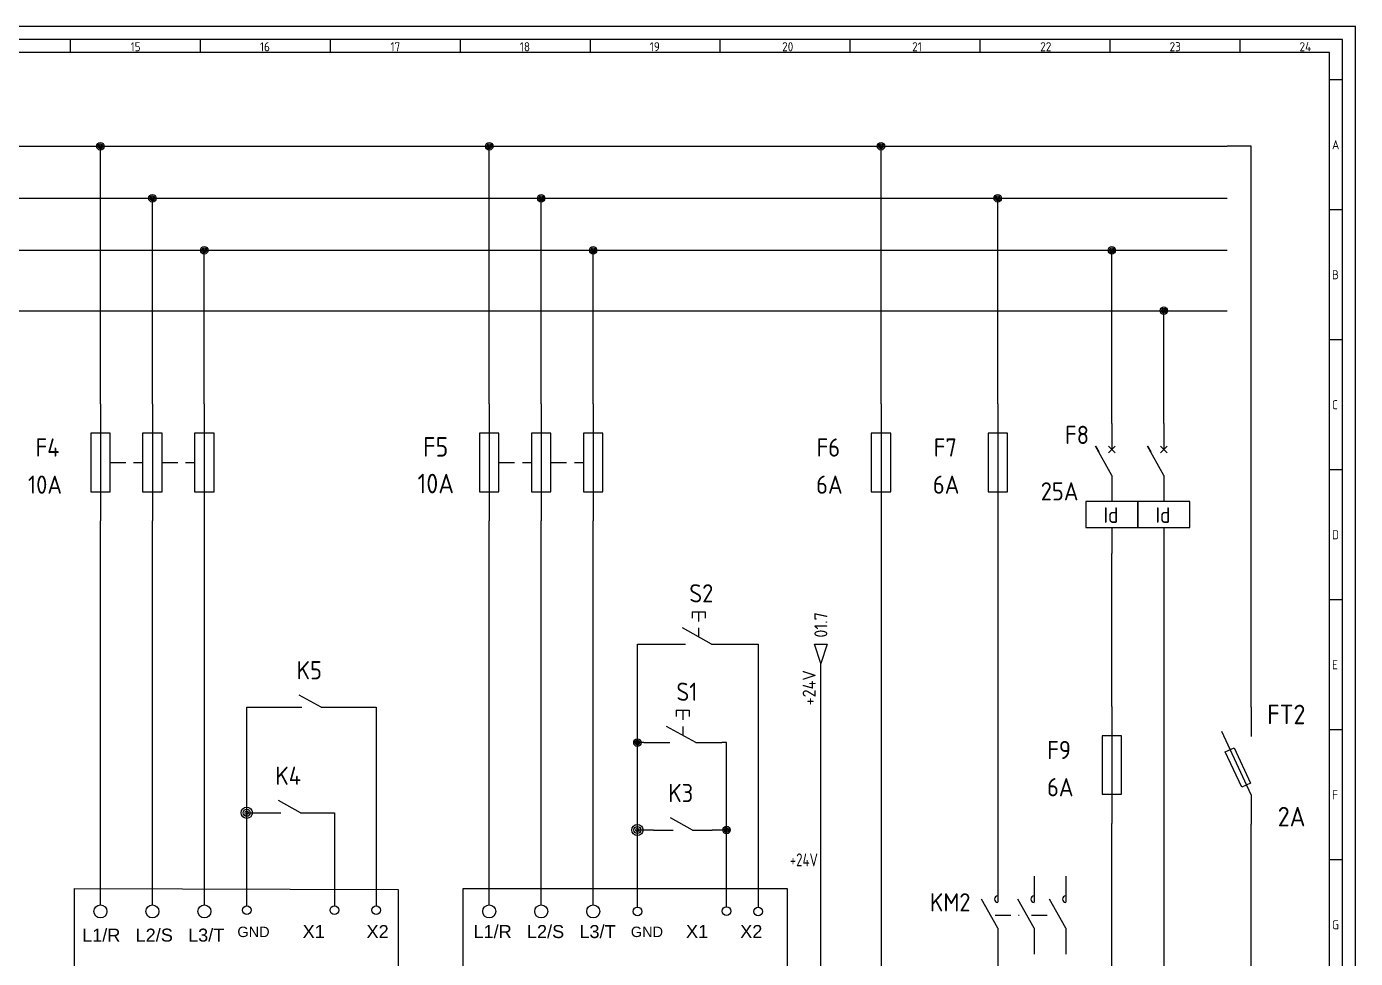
# Model space of a CAD drawing. Header units: millimetres. Extents: x 0 to 1189, y 5 to 846.
# Drawn here: x 678 to 1189, y 488 to 846 of the extents above; entities that cross this region are included whole.
import ezdxf
from ezdxf.enums import TextEntityAlignment as Align

# ---------------------------------------------------------------- set-up
doc = ezdxf.new("R2010")
doc.units = ezdxf.units.MM
doc.header["$LTSCALE"] = 12
doc.linetypes.add('DASHED', pattern=[0.75, 0.5, -0.25])
for name, color, linetype in [('035', 5, 'Continuous'), ('07', 7, 'Continuous'), ('DESC', 7, 'Continuous'), ('DESCCHILD', 7, 'Continuous'), ('LINK', 9, 'DASHED'), ('MISC', 7, 'Continuous'), ('RED_2.5mm^2', 1, 'Continuous'), ('SYMS', 7, 'Continuous'), ('TAGS', 7, 'Continuous'), ('WIRENO', 7, 'Continuous'), ('WIREREF_DEST', 7, 'Continuous'), ('XREF', 7, 'Continuous')]:
    doc.layers.add(name, color=color, linetype=linetype)
doc.styles.add('ISO Proportional', font='isocp.shx')
doc.styles.add('WD_IEC', font='isocp2.shx', dxfattribs={"width": 0.9, "height": 4})

# ---------------------------------------------------------------- blocks, each defined once
blk = doc.blocks.new('IEC_border_a0')
at = {"layer": '035', "color": 0}
for p, q in [((1189, 841), (0, 841)), ((1189, 0), (1189, 841)), ((694.5, 836), (694.5, 831)), ((744.5, 836), (744.5, 831)), ((794.5, 836), (794.5, 831)), ((844.5, 836), (844.5, 831)), ((894.5, 836), (894.5, 831)), ((944.5, 836), (944.5, 831)), ((994.5, 836), (994.5, 831)), ((1044.5, 836), (1044.5, 831)), ((1094.5, 836), (1094.5, 831)), ((1144.5, 836), (1144.5, 831)), ((1183.97, 820.54), (1178.98, 820.54)), ((1183.97, 770.54), (1178.98, 770.54)), ((1183.97, 720.54), (1178.98, 720.54)), ((1183.97, 670.54), (1178.98, 670.54)), ((1183.97, 620.54), (1178.98, 620.54)), ((1183.98, 570.5), (1179, 570.5)), ((1183.98, 520.5), (1178.98, 520.5))]:
    blk.add_line(p, q, dxfattribs=at)
blk.add_lwpolyline([(10, 10), (1179, 10), (1179, 831), (10, 831)], close=True, dxfattribs=at)
at = {"layer": '07', "color": 0}
blk.add_lwpolyline([(5, 5), (1184, 5), (1184, 836), (5, 836)], close=True, dxfattribs=at)
at = {"layer": '035', "color": 0, "style": 'ISO Proportional'}
for s, p in [('15', (717.72, 831.5)), ('16', (767.49, 831.5)), ('17', (817.72, 831.5)), ('18', (867.49, 831.5)), ('19', (917.49, 831.5)), ('20', (968.42, 831.5)), ('21', (1018.46, 831.5)), ('22', (1067.72, 831.5)), ('23', (1117.49, 831.5)), ('24', (1167.49, 831.5)), ('A', (1179.98, 793.79)), ('B', (1179.98, 743.79)), ('C', (1179.98, 693.79)), ('D', (1179.98, 643.79)), ('E', (1180, 593.75)), ('F', (1180, 543.75)), ('G', (1180, 493.75))]:
    blk.add_text(s, height=3.5, dxfattribs=at).set_placement(p)
blk = doc.blocks.new('VT0_02')
blk.add_circle((0, 0), 1.25)
at = {"style": 'WD_IEC'}
blk.add_attdef('TAG1', text='', height=2.5, dxfattribs=at).set_placement((-0.5, 1.75), align=Align.RIGHT)
at = {"style": 'WD_IEC', "flags": 1}
for tag, p in [('X4TERM01', (-1.25, 0)), ('X2TERM01', (0, 1.25)), ('X1TERM01', (1.25, 0)), ('X8TERM01', (0, -1.25))]:
    blk.add_attdef(tag, p, '', height=0.32, dxfattribs=at)
blk = doc.blocks.new('VFU1')
blk.add_line((0, 7.5), (0, -7.5))
blk.add_lwpolyline([(-1.25, 3.75), (-1.25, -3.75), (1.25, -3.75), (1.25, 3.75)], close=True)
at = {"style": 'WD_IEC'}
for tag, p in [('INST', (-5.25, 7.75)), ('LOC', (-5.25, 4.25)), ('TAG1', (-5.25, 0.75)), ('RATING1', (-5.25, -3.75)), ('XREF', (-5.25, -7.75)), ('DESC1', (-5.25, -11.6)), ('DESC2', (-5.25, -15.1)), ('DESC3', (-5.25, -18.6))]:
    blk.add_attdef(tag, text='', height=2.5, dxfattribs=at).set_placement(p, align=Align.RIGHT)
blk.add_attdef('TERM01', text='', height=2, rotation=90, dxfattribs=at).set_placement((-1, 7.5), align=Align.RIGHT)
at = {"style": 'WD_IEC', "flags": 1}
for tag, p, height in [('X2TERM01', (0, 7.5), 0.32), ('MFG', (2.75, 6.5), 1.5), ('CAT', (2.75, 4), 1.5), ('X4LINK', (-1.25, 0), 0.32), ('X1LINK', (1.25, 0), 0.32), ('ASSYCODE', (2.25, -4), 1), ('FAMILY', (2.25, -5.5), 1), ('CATDESC', (2.25, -7), 1), ('X8TERM02', (0, -7.5), 0.32)]:
    blk.add_attdef(tag, p, '', height=height, dxfattribs=at)
at = {"style": 'WD_IEC'}
blk.add_attdef('TERM02', (-1, -7.5), '', height=2, rotation=90, dxfattribs=at)
blk = doc.blocks.new('VFU2')
blk.add_line((0, 7.5), (0, -7.5))
blk.add_lwpolyline([(-1.25, 3.75), (-1.25, -3.75), (1.25, -3.75), (1.25, 3.75)], close=True)
at = {"style": 'WD_IEC'}
for tag, p in [('INST', (-5.25, 7.75)), ('LOC', (-5.25, 4.25)), ('TAG2', (-5.25, 0.75)), ('RATING1', (-5.25, -3.75)), ('XREF', (-5.25, -7.75)), ('DESC1', (-5.25, -11.6)), ('DESC2', (-5.25, -15.1)), ('DESC3', (-5.25, -18.6))]:
    blk.add_attdef(tag, text='', height=2.5, dxfattribs=at).set_placement(p, align=Align.RIGHT)
blk.add_attdef('TERM01', text='', height=2, rotation=90, dxfattribs=at).set_placement((-1, 7.5), align=Align.RIGHT)
at = {"style": 'WD_IEC', "flags": 1}
for tag, p, height in [('X2TERM01', (0, 7.5), 0.32), ('MFG', (2.75, 6.5), 1.5), ('CAT', (2.75, 4), 1.5), ('X4LINK', (-1.25, 0), 0.32), ('X1LINK', (1.25, 0), 0.32), ('ASSYCODE', (2.25, -4), 1), ('FAMILY', (2.25, -5.5), 1), ('CATDESC', (2.25, -7), 1), ('X8TERM02', (0, -7.5), 0.32)]:
    blk.add_attdef(tag, p, '', height=height, dxfattribs=at)
at = {"style": 'WD_IEC'}
blk.add_attdef('TERM02', (-1, -7.5), '', height=2, rotation=90, dxfattribs=at)
blk = doc.blocks.new('WDDOT')
for radius in [0.72, 0.449, 0.223]:
    blk.add_circle((0, 0), radius)
blk = doc.blocks.new('HCR21')
for p, q in [((-7.5, 0), (-2.5, 0)), ((2.5, 0), (-3.12, 3.12)), ((2.5, 0), (7.5, 0))]:
    blk.add_line(p, q)
at = {"style": 'WD_IEC'}
for tag, p in [('INST', (-2.5, 10.12)), ('LOC', (-2.5, 7.12)), ('TAG2', (-2.5, 4.12)), ('DESC1', (-2.5, -9.25)), ('DESC2', (-2.5, -12.25)), ('DESC3', (-2.5, -15.25))]:
    blk.add_attdef(tag, text='', height=2.5, dxfattribs=at).set_placement(p, align=Align.RIGHT)
for tag, p, height, flags in [('X4TERM01', (-7.5, 0), 0.32, 1), ('TERM01', (-7.5, 1), 2, 8), ('X2LINK', (0, 2.27), 0.32, 1), ('X8LINK', (0, 0.77), 0.32, 1), ('X1TERM02', (7.5, 0), 0.32, 1), ('CONTACT', (6.5, -2.25), 1, 1), ('FAMILY', (6.5, -3.75), 1, 1), ('COMMON', (7.75, -3.5), 1, 1)]:
    blk.add_attdef(tag, p, '', height=height, dxfattribs=dict(at, flags=flags))
at = {"style": 'WD_IEC', "flags": 8}
for tag, height, p in [('TERM02', 2, (7.5, 1)), ('XREF', 2.5, (-2.5, -6.25))]:
    blk.add_attdef(tag, text='', height=height, dxfattribs=at).set_placement(p, align=Align.RIGHT)
blk = doc.blocks.new('VMS21P')
for p, q in [((0, 7.5), (0, 2.5)), ((0, -2.5), (-3.12, 3.12)), ((0, -2.5), (0, -7.5))]:
    blk.add_line(p, q)
blk.add_arc((0, 3.12), 0.625, 90, 270)
at = {"style": 'WD_IEC'}
for tag, p in [('INST', (-5.25, 6.75)), ('LOC', (-5.25, 3.75)), ('TAG2', (-5.25, 0.75)), ('XREF', (-5.25, -3.75)), ('DESC1', (-5.25, -6.75)), ('DESC2', (-5.25, -9.75)), ('DESC3', (-5.25, -12.75))]:
    blk.add_attdef(tag, text='', height=2.5, dxfattribs=at).set_placement(p, align=Align.RIGHT)
at = {"style": 'WD_IEC', "flags": 1}
for tag, p, height in [('X2TERM01', (0, 7.5), 0.32), ('X4LINK', (-2.91, 0), 0.32), ('X1LINK', (-0.5, 0), 0.32), ('CONTACT', (4, -3.5), 1), ('FAMILY', (4, -5), 1), ('X8TERM02', (0, -7.5), 0.32)]:
    blk.add_attdef(tag, p, '', height=height, dxfattribs=at)
at = {"style": 'WD_IEC'}
blk.add_attdef('TERM01', text='', height=2, rotation=90, dxfattribs=at).set_placement((-1, 7.5), align=Align.RIGHT)
blk.add_attdef('TERM02', (-1, -7.5), '', height=2, rotation=90, dxfattribs=at)
blk = doc.blocks.new('HA1D2')
blk.add_lwpolyline([(0, 0), (-1.25, 3.75), (1.25, 3.75)], close=True)
at = {"style": 'WD_IEC'}
blk.add_attdef('XREF', text='', height=2.5, rotation=90, dxfattribs=at).set_placement((0, 5), align=Align.MIDDLE_LEFT)
at = {"style": 'WD_IEC', "flags": 1}
blk.add_attdef('SIGCODE', text='', height=1, dxfattribs=at).set_placement((-2.5, 1.8), align=Align.RIGHT)
blk.add_attdef('X8TERM01', (0, 0), '', height=0.32, dxfattribs=at)
at = {"style": 'WD_IEC', "flags": 8}
blk.add_attdef('WIRENO', text='', height=2.5, rotation=90, dxfattribs=at).set_placement((-1, -1.25), align=Align.RIGHT)
at = {"style": 'WD_IEC'}
blk.add_attdef('DESC1', text='', height=2.5, rotation=90, dxfattribs=at).set_placement((1, -1.25), align=Align.TOP_RIGHT)
blk = doc.blocks.new('WD_WNH')
at = {"linetype": 'Continuous', "style": 'WD_IEC', "width": 0.8}
blk.add_attdef('WIRENO', text='', height=2.5, dxfattribs=at).set_placement((0, 0.75), align=Align.CENTER)
at = {"style": 'WD_IEC', "flags": 1}
for tag, p in [('W08USER', (0, 0.375)), ('W04USER', (0, 0.875)), ('W05USER', (0, 0.75)), ('W09USER', (0, 0.25)), ('W03USER', (0, 1)), ('W06USER', (0, 0.625)), ('W07USER', (0, 0.5)), ('W02USER', (0, 1.125)), ('W01USER', (0, 1.25)), ('W10USER', (0, 0.125))]:
    blk.add_attdef(tag, text='', height=0.08, dxfattribs=at).set_placement(p, align=Align.CENTER)
blk = doc.blocks.new('HPB11')
for p, q in [((-1.25, 6.25), (1.25, 6.25)), ((-1.25, 6.25), (-1.25, 5)), ((0, 6.25), (0, 4.38)), ((1.25, 6.25), (1.25, 5)), ((2.5, 0), (-3.12, 3.12)), ((0, 3.12), (0, 1.39)), ((-7.5, 0), (-2.5, 0)), ((2.5, 0), (7.5, 0))]:
    blk.add_line(p, q)
at = {"style": 'WD_IEC'}
for tag, p, height, flags in [('MFG', (4.92, 12.12), 1.5, 9), ('CAT', (4.92, 9.62), 1.5, 9), ('TERM01', (-7.5, 1), 2, 8), ('X4TERM01', (-7.5, 0), 0.32, 1), ('X8LINK', (0, 0), 0.32, 1), ('X1TERM02', (7.5, 0), 0.32, 1), ('ASSYCODE', (3.5, -2.75), 1, 1), ('FAMILY', (3.5, -4.25), 1, 1), ('CATDESC', (3.5, -5.75), 1, 1), ('CONTACT', (3.5, -7.5), 1, 1), ('COMMON', (4.75, -8.75), 1, 1)]:
    blk.add_attdef(tag, p, '', height=height, dxfattribs=dict(at, flags=flags))
for tag, p in [('INST', (-5, 10.12)), ('LOC', (-5, 7.12)), ('TAG1', (-5, 4.12)), ('DESC1', (-5, -10.5)), ('DESC2', (-5, -13.5)), ('DESC3', (-5, -16.5))]:
    blk.add_attdef(tag, text='', height=2.5, dxfattribs=at).set_placement(p, align=Align.RIGHT)
at = {"style": 'WD_IEC', "flags": 8}
blk.add_attdef('TERM02', text='', height=2, dxfattribs=at).set_placement((7.5, 1), align=Align.RIGHT)
at = {"lineweight": 15, "style": 'WD_IEC'}
blk.add_attdef('XREF', text='', height=2.5, dxfattribs=at).set_placement((-5, -7.5), align=Align.RIGHT)
blk = doc.blocks.new('VFU1FS')
for p, q in [((0, 7.5), (0, 3.75)), ((0, -3.75), (-3.75, 4.38)), ((0, -3.75), (0, -7.5))]:
    blk.add_line(p, q)
blk.add_lwpolyline([(-1.19, -2.76), (-3.3, 1.77), (-2.17, 2.3), (-0.06, -2.24)], close=True)
at = {"style": 'WD_IEC'}
for tag, p in [('INST', (-8, 10.25)), ('LOC', (-8, 6.75)), ('TAG1', (-8, 3.25)), ('RATING1', (-8, -1.35)), ('DESC1', (-8, -9.85)), ('DESC2', (-8, -13.35)), ('DESC3', (-8, -16.85))]:
    blk.add_attdef(tag, text='', height=2.5, dxfattribs=at).set_placement(p, align=Align.RIGHT)
blk.add_attdef('TERM01', text='', height=2, rotation=90, dxfattribs=at).set_placement((-1, 7.5), align=Align.RIGHT)
at = {"style": 'WD_IEC', "flags": 1}
for tag, p, height in [('X2TERM01', (0, 7.5), 0.32), ('MFG', (2.75, 6.5), 1.5), ('CAT', (2.75, 4), 1.5), ('X4LINK', (-2.48, 0), 0.32), ('X1LINK', (-1.1, 0), 0.32), ('ASSYCODE', (1, -4), 1), ('FAMILY', (1, -5.5), 1), ('CATDESC', (1, -7), 1), ('X8TERM02', (0, -7.5), 0.32)]:
    blk.add_attdef(tag, p, '', height=height, dxfattribs=at)
at = {"style": 'WD_IEC'}
blk.add_attdef('TERM02', (-1, -7.5), '', height=2, rotation=90, dxfattribs=at)
at = {"lineweight": 15, "style": 'WD_IEC'}
blk.add_attdef('XREF', text='', height=2.5, dxfattribs=at).set_placement((-8, -6), align=Align.RIGHT)
blk = doc.blocks.new('VCB21Q17')
for p, q in [((0, 7.5), (0, 2.5)), ((0, -2.5), (-3.12, 3.12)), ((-3.12, 3.12), (-2.52, 2.03)), ((-0.66, 1.84), (0.66, 3.16)), ((-0.66, 3.16), (0.66, 1.84)), ((0, -2.5), (0, -7.5)), ((0, -12.5), (0, -17.5))]:
    blk.add_line(p, q)
blk.add_lwpolyline([(-5, -7.5), (-5, -12.5), (5, -12.5), (5, -7.5)], close=True)
at = {"style": 'WD_IEC'}
for tag, p in [('INST', (-4.39, 9.55)), ('LOC', (-4.39, 6.55)), ('TAG2', (-4.39, 3.55)), ('DESC1', (-6.42, -7.3)), ('DESC2', (-6.42, -10.3)), ('DESC3', (-6.42, -13.3))]:
    blk.add_attdef(tag, text='', height=2.5, dxfattribs=at).set_placement(p, align=Align.RIGHT)
at = {"style": 'WD_IEC', "flags": 1}
for tag, p, height in [('X2TERM01', (0, 7.5), 0.32), ('X4LINK', (-2, 0), 0.32), ('X1LINK', (-0.12, 0), 0.32), ('CONTACT', (-5, -7.5), 1), ('FAMILY', (0.69, -15.27), 1), ('X8TERM02', (0, -17.5), 0.32)]:
    blk.add_attdef(tag, p, '', height=height, dxfattribs=at)
at = {"style": 'WD_IEC'}
blk.add_attdef('TERM01', text='', height=2, rotation=90, dxfattribs=at).set_placement((-1, 7.5), align=Align.RIGHT)
at = {"lineweight": 15, "style": 'WD_IEC'}
blk.add_attdef('XREF', text='', height=2.5, dxfattribs=at).set_placement((-6.42, -1.3), align=Align.RIGHT)
at = {"style": 'WD_IEC', "flags": 1}
blk.add_attdef('RATING1', text='', height=2.5, dxfattribs=at).set_placement((-6.42, -4.3), align=Align.RIGHT)
at = {"style": 'WD_IEC'}
blk.add_attdef('TERM02', (-1, -17.5), '', height=2, rotation=90, dxfattribs=at)
blk.add_attdef('I', text='', height=3, dxfattribs=at).set_placement((-0.18, -11.62), align=Align.CENTER)

msp = doc.modelspace()

# ---------------------------------------------------------------- linework, layer by layer
at = {"color": 0}
for points in [[(696.12, 514.45), (820.71, 514.05), (820.71, 403.67), (696.12, 404.07)], [(845.72, 514.45), (970.33, 514.45), (970.33, 404.07), (845.72, 404.07)]]:
    msp.add_lwpolyline(points, close=True, dxfattribs=at)
at = {"layer": 'LINK'}
for points in [[(709.87, 678.27), (722.37, 678.27)], [(729.87, 678.27), (742.33, 678.27)]]:
    msp.add_lwpolyline(points, dxfattribs=at)
at = {"layer": 'LINK', "color": 0}
for points in [[(859.47, 678.27), (871.97, 678.27)], [(879.47, 678.27), (891.97, 678.27)], [(1050.39, 504.08), (1059.57, 504.08)], [(1064.39, 504.08), (1071.77, 504.08)]]:
    msp.add_lwpolyline(points, dxfattribs=at)
at = {"layer": 'RED_2.5mm^2', "color": 0}
for p, q in [((314.75, 799.9), (1139.69, 799.9)), ((706.12, 700.77), (706.12, 799.9)), ((855.72, 700.77), (855.72, 799.9)), ((1006.46, 700.77), (1006.46, 799.9)), ((1148.84, 799.9), (1139.69, 799.9)), ((1148.84, 584.12), (1148.84, 799.9)), ((314.75, 779.9), (1139.69, 779.9)), ((726.12, 700.77), (726.12, 779.9)), ((875.72, 700.77), (875.72, 779.9)), ((1051.39, 700.77), (1051.39, 779.9)), ((314.75, 759.9), (1139.69, 759.9)), ((746.08, 700.77), (746.08, 759.9)), ((895.72, 700.77), (895.72, 759.9)), ((1095.29, 693.27), (1095.29, 759.9)), ((64.78, 736.65), (1139.69, 736.65)), ((1115.29, 693.27), (1115.29, 736.65)), ((706.12, 508.06), (706.12, 655.77)), ((726.12, 508.06), (726.12, 655.77)), ((746.12, 508.06), (746.12, 655.77)), ((855.72, 508.06), (855.72, 655.77)), ((875.72, 508.06), (875.72, 655.77)), ((895.72, 508.06), (895.72, 655.77)), ((1006.46, 655.77), (1006.46, 330.63)), ((1051.39, 655.77), (1051.39, 519.08)), ((1095.29, 584.4), (1095.29, 643.27)), ((1115.29, 643.27), (1115.29, 253.66)), ((912.74, 566.02), (912.74, 608.36)), ((912.74, 608.36), (921.28, 608.36)), ((951.28, 608.36), (959.21, 608.36)), ((959.21, 608.36), (959.21, 507.24)), ((983.31, 483.88), (983.31, 600.89)), ((762.43, 543.52), (762.43, 584.12)), ((762.43, 584.12), (776.08, 584.12)), ((798.58, 584.12), (812.23, 584.12)), ((812.23, 584.12), (812.23, 507.77)), ((915.19, 570.51), (912.74, 570.51)), ((947.03, 570.51), (945.19, 570.51)), ((947.03, 536.89), (947.03, 570.51)), ((912.74, 507.26), (912.74, 566.02)), ((762.43, 507.77), (762.43, 543.52)), ((762.43, 543.52), (768.04, 543.52)), ((790.54, 543.52), (796.15, 543.52)), ((796.15, 543.52), (796.15, 507.77)), ((918.94, 536.89), (912.74, 536.89)), ((947.03, 536.89), (941.44, 536.89)), ((947.03, 507.4), (947.03, 536.89)), ((1095.29, 319.9), (1095.29, 539.4)), ((1148.75, 539.12), (1148.75, 420.13)), ((1051.39, 489.08), (1051.39, 322.4))]:
    msp.add_line(p, q, dxfattribs=at)

# ---------------------------------------------------------------- block references
at = {"color": 0}
msp.add_blockref('IEC_border_a0', (0, 4.94), dxfattribs=at)
at = {"layer": 'SYMS', "color": 0}
for name, p, xscale, yscale, zscale in [('WDDOT', (706.12, 799.9), 2, 2, 2), ('WDDOT', (855.72, 799.9), 2, 2, 2), ('WDDOT', (1006.46, 799.9), 2, 2, 2), ('WDDOT', (726.12, 779.9), 2, 2, 2), ('WDDOT', (875.72, 779.9), 2, 2, 2), ('WDDOT', (1051.39, 779.9), 2, 2, 2), ('WDDOT', (746.08, 759.9), 2, 2, 2), ('WDDOT', (895.72, 759.9), 2, 2, 2), ('WDDOT', (1095.29, 759.9), 2, 2, 2), ('WDDOT', (1115.29, 736.65), 2, 2, 2), ('VFU2', (726.12, 678.27), 3, 3, 3), ('VFU2', (746.08, 678.27), 3, 3, 3), ('VFU2', (875.72, 678.27), 3, 3, 3), ('VFU2', (895.72, 678.27), 3, 3, 3), ('WDDOT', (912.74, 570.51), 2, 2, 2), ('WDDOT', (762.43, 543.52), 3, 3, 3), ('WDDOT', (912.74, 536.89), 3, 3, 3), ('WDDOT', (947.03, 536.89), 2, 2, 2), ('VMS21P', (1065.39, 504.08), 2, 2, 2), ('VMS21P', (1077.59, 504.08), 2, 2, 2), ('VT0_02', (706.12, 505.56), 2, 2, 2), ('VT0_02', (726.12, 505.56), 2, 2, 2), ('VT0_02', (746.12, 505.56), 2, 2, 2), ('VT0_02', (762.43, 506.09), 1.343140914178041, 1.343140914178041, 1.343140914178041), ('VT0_02', (796.15, 506.09), 1.343140914178041, 1.343140914178041, 1.343140914178041), ('VT0_02', (812.23, 506.09), 1.343140914178041, 1.343140914178041, 1.343140914178041), ('VT0_02', (855.72, 505.56), 2, 2, 2), ('VT0_02', (875.72, 505.56), 2, 2, 2), ('VT0_02', (895.72, 505.56), 2, 2, 2), ('VT0_02', (912.74, 505.58), 1.343140914178041, 1.343140914178041, 1.343140914178041), ('VT0_02', (947.03, 505.72), 1.343140914178041, 1.343140914178041, 1.343140914178041), ('VT0_02', (959.21, 505.56), 1.343140914178041, 1.343140914178041, 1.343140914178041)]:
    msp.add_blockref(name, p, dxfattribs=dict(at, xscale=xscale, yscale=yscale, zscale=zscale))
ref = msp.add_blockref('VFU1', (706.12, 678.27), dxfattribs=dict(at, xscale=3, yscale=3, zscale=3))
ref.add_attrib('DESC1', '10A', dxfattribs={"layer": 'DESC', "height": 7, "style": 'WD_IEC'}).set_placement((691.36, 666.24), align=Align.RIGHT)
ref.add_attrib('TAG1', 'F4', dxfattribs={"layer": 'TAGS', "height": 7, "style": 'WD_IEC'}).set_placement((690.37, 680.52), align=Align.RIGHT)
ref = msp.add_blockref('VFU1', (855.72, 678.27), dxfattribs=dict(at, xscale=3, yscale=3, zscale=3))
ref.add_attrib('DESC1', '10A', dxfattribs={"layer": 'DESC', "height": 7.5, "style": 'WD_IEC'}).set_placement((842.18, 666.42), align=Align.RIGHT)
ref.add_attrib('TAG1', 'F5', dxfattribs={"layer": 'TAGS', "height": 7.5, "style": 'WD_IEC'}).set_placement((839.97, 680.52), align=Align.RIGHT)
ref = msp.add_blockref('VFU1', (1006.46, 678.27), dxfattribs=dict(at, xscale=3, yscale=3, zscale=3))
ref.add_attrib('DESC1', '6A', dxfattribs={"layer": 'DESC', "height": 7, "style": 'WD_IEC'}).set_placement((991.7, 666.24), align=Align.RIGHT)
ref.add_attrib('TAG1', 'F6', dxfattribs={"layer": 'TAGS', "height": 7, "style": 'WD_IEC'}).set_placement((990.71, 680.52), align=Align.RIGHT)
ref = msp.add_blockref('VFU1', (1051.39, 678.27), dxfattribs=dict(at, xscale=3, yscale=3, zscale=3))
ref.add_attrib('DESC1', '6A', dxfattribs={"layer": 'DESC', "height": 7, "style": 'WD_IEC'}).set_placement((1036.63, 666.24), align=Align.RIGHT)
ref.add_attrib('TAG1', 'F7', dxfattribs={"layer": 'TAGS', "height": 7, "style": 'WD_IEC'}).set_placement((1035.64, 680.52), align=Align.RIGHT)
ref = msp.add_blockref('VCB21Q17', (1095.29, 678.27), dxfattribs=dict(at, xscale=2, yscale=2, zscale=2))
ref.add_attrib('I', 'Id', dxfattribs={"layer": 'MISC', "height": 6, "style": 'WD_IEC'}).set_placement((1094.94, 655.03), align=Align.CENTER)
ref.add_attrib('TAG2', 'F8', dxfattribs={"layer": 'TAGS', "height": 7, "style": 'WD_IEC'}).set_placement((1086.51, 685.37), align=Align.RIGHT)
ref.add_attrib('DESC1', '25A', dxfattribs={"layer": 'DESCCHILD', "height": 7, "style": 'WD_IEC'}).set_placement((1082.45, 663.67), align=Align.RIGHT)
ref = msp.add_blockref('VCB21Q17', (1115.29, 678.27), dxfattribs=dict(at, xscale=2, yscale=2, zscale=2))
ref.add_attrib('I', 'Id', dxfattribs={"layer": 'MISC', "height": 6, "style": 'WD_IEC'}).set_placement((1114.94, 655.03), align=Align.CENTER)
ref = msp.add_blockref('HPB11', (936.28, 608.36), dxfattribs=dict(at, xscale=2, yscale=2, zscale=2))
ref.add_attrib('TAG1', 'S2', dxfattribs={"layer": 'TAGS', "height": 7, "style": 'WD_IEC'}).set_placement((941.95, 624.44), align=Align.RIGHT)
ref = msp.add_blockref('HA1D2', (983.31, 600.89), dxfattribs=dict(at, xscale=2, yscale=2, zscale=2))
ref.add_attrib('XREF', '01.7', dxfattribs={"layer": 'XREF', "height": 5, "rotation": 90, "style": 'WD_IEC'}).set_placement((983.31, 610.89), align=Align.MIDDLE_LEFT)
ref.add_attrib('WIRENO', '+24V', dxfattribs={"layer": 'WIREREF_DEST', "height": 5, "rotation": 90, "style": 'WD_IEC', "flags": 8}).set_placement((981.31, 598.39), align=Align.RIGHT)
ref = msp.add_blockref('HCR21', (787.33, 584.12), dxfattribs=dict(at, xscale=1.5, yscale=1.5, zscale=1.5))
ref.add_attrib('TAG2', 'K5', dxfattribs={"layer": 'TAGS', "height": 7, "style": 'WD_IEC'}).set_placement((791.36, 594.86), align=Align.RIGHT)
ref = msp.add_blockref('HPB11', (930.19, 570.51), dxfattribs=dict(at, xscale=2, yscale=2, zscale=2))
ref.add_attrib('TAG1', 'S1', dxfattribs={"layer": 'TAGS', "height": 7, "style": 'WD_IEC'}).set_placement((935.85, 586.58), align=Align.RIGHT)
ref = msp.add_blockref('VFU1', (1095.29, 561.9), dxfattribs=dict(at, xscale=3, yscale=3, zscale=3))
ref.add_attrib('DESC1', '6A', dxfattribs={"layer": 'DESC', "height": 7, "style": 'WD_IEC'}).set_placement((1080.54, 549.86), align=Align.RIGHT)
ref.add_attrib('TAG1', 'F9', dxfattribs={"layer": 'TAGS', "height": 7, "style": 'WD_IEC'}).set_placement((1079.54, 564.15), align=Align.RIGHT)
ref = msp.add_blockref('VFU1FS', (1148.84, 561.62), dxfattribs=dict(at, xscale=3, yscale=3, zscale=3))
ref.add_attrib('DESC1', '2A', dxfattribs={"layer": 'DESC', "height": 7.5, "style": 'WD_IEC'}).set_placement((1169.77, 538.3), align=Align.RIGHT)
ref.add_attrib('TAG1', 'FT2', dxfattribs={"layer": 'TAGS', "height": 7.5, "style": 'WD_IEC'}).set_placement((1169.77, 577.6), align=Align.RIGHT)
ref = msp.add_blockref('HCR21', (779.29, 543.52), dxfattribs=dict(at, xscale=1.5, yscale=1.5, zscale=1.5))
ref.add_attrib('TAG2', 'K4', dxfattribs={"layer": 'TAGS', "height": 7, "style": 'WD_IEC'}).set_placement((783.32, 554.26), align=Align.RIGHT)
ref = msp.add_blockref('HCR21', (930.19, 536.89), dxfattribs=dict(at, xscale=1.5, yscale=1.5, zscale=1.5))
ref.add_attrib('TAG2', 'K3', dxfattribs={"layer": 'TAGS', "height": 7, "style": 'WD_IEC'}).set_placement((934.21, 547.63), align=Align.RIGHT)
ref = msp.add_blockref('VMS21P', (1051.39, 504.08), dxfattribs=dict(at, xscale=2, yscale=2, zscale=2))
ref.add_attrib('TAG2', 'KM2', dxfattribs={"layer": 'TAGS', "height": 7, "style": 'WD_IEC'}).set_placement((1040.89, 505.58), align=Align.RIGHT)
at = {"layer": 'WIRENO', "color": 0}
ref = msp.add_blockref('WD_WNH', (974.85, 483.88), dxfattribs=dict(at, xscale=2, yscale=2, zscale=2))
ref.add_attrib('WIRENO', '+24V', dxfattribs={"linetype": 'Continuous', "height": 5, "style": 'WD_IEC', "width": 0.8}).set_placement((976.78, 522.91), align=Align.CENTER)

# ---------------------------------------------------------------- texts
at = {"color": 0, "attachment_point": 1}
for s, width, insert, char_height in [('{\\f@Arial Unicode MS|b0|i0|c178|p34; \\f@Arial Unicode MS|b0|i0|c0|p34; L1/R   L2/S   L3/T}', 62.0096, (695.18, 498.96), 5), ('{\\fArial|b0|i0|c0|p34;GND}', 8.574, (758.81, 499.71), 4), ('{\\fArial|b0|i0|c0|p34; X1}', 11.6006, (781.98, 500.36), 5), ('{\\fArial|b0|i0|c0|p34;X2}', 8.574, (808.5, 500.33), 5), ('{\\f@Arial Unicode MS|b0|i0|c178|p34; \\f@Arial Unicode MS|b0|i0|c0|p34; L1/R   L2/S   L3/T}', 60.3484, (845.75, 500.33), 5), ('{\\fArial|b0|i0|c0|p34;GND}', 8.574, (910.2, 499.72), 4), ('{\\fArial|b0|i0|c0|p34; X1}', 11.6006, (929.49, 500.37), 5), ('{\\fArial|b0|i0|c0|p34;X2}', 8.574, (952.28, 500.35), 5)]:
    msp.add_mtext_dynamic_manual_height_columns(s, width=width, gutter_width=25, heights=[0], dxfattribs=dict(at, insert=insert, char_height=char_height))

doc.saveas('drawing.dxf')
